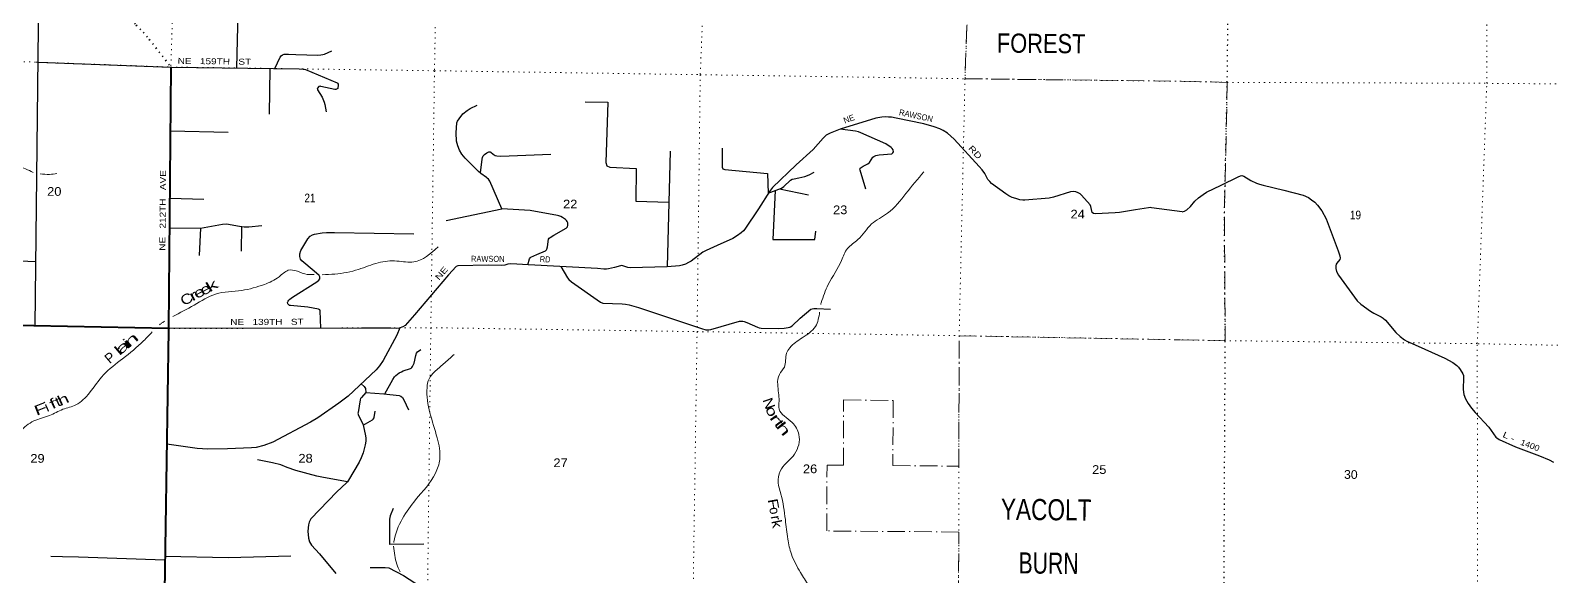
# Model space of a CAD drawing. Header units: feet. Extents: x -481249 to -254670, y -730376 to -544252.
# Drawn here: x -374718 to -344259, y -652396 to -641469 of the extents above; entities that cross this region are included whole.
import ezdxf
from ezdxf.enums import TextEntityAlignment as Align

# ---------------------------------------------------------------- set-up
doc = ezdxf.new("R2010")
doc.units = ezdxf.units.FT
doc.header["$LTSCALE"] = 70
doc.linetypes.add('DOT_DASHED', pattern=[7.7, 5, -1.2, 0.3, -1.2])
doc.linetypes.add('DOTTED', pattern=[1.5, 0.3, -1.2])
for name, color, linetype, lineweight in [('26', 7, 'Continuous', 40), ('27', 7, 'Continuous', 13), ('29', 7, 'Continuous', 25), ('39', 7, 'Continuous', 13), ('41', 7, 'Continuous', 13), ('44', 7, 'DOT_DASHED', 13), ('53', 7, 'DOTTED', 40), ('6', 7, 'DOTTED', 25), ('7', 7, 'DOTTED', 13)]:
    doc.layers.add(name, color=color, linetype=linetype, lineweight=lineweight)
doc.layers.add('30', color=7, linetype='Continuous')

msp = doc.modelspace()

# ---------------------------------------------------------------- linework, layer by layer
at = {"layer": '26'}
msp.add_line((-371904.39, -642204.54), (-371950.08, -647445.4), dxfattribs=at)
for points in [[(-371950.08, -647445.4), (-377352.91, -647334.9), (-379977.75, -647245.99)], [(-371950.08, -647445.4), (-371950.2, -647474.36), (-372036.64, -652718.16), (-372083.21, -655353.3), (-372128.49, -657963.97), (-372178.45, -661970.88)]]:
    msp.add_lwpolyline(points, dxfattribs=at)
at = {"layer": '29'}
for p, q in [((-374559.12, -640762.05), (-374628.12, -647390.63)), ((-369926.78, -642230.99), (-369939.17, -643148.07)), ((-370756.07, -643517.38), (-371915.58, -643487.91)), ((-361911.26, -643891.48), (-361969.04, -646204.91)), ((-359721.73, -644646.7), (-359137.49, -644767.76)), ((-371245.8, -644860.67), (-371927.35, -644838.24)), ((-366393.71, -645276.92), (-365279.64, -645042.77)), ((-371312.16, -645433.77), (-371337.04, -645977.92)), ((-370490.03, -645398.12), (-370499.77, -645891.62)), ((-374614.76, -646106.97), (-379957.23, -645877.87)), ((-366841.29, -651763.65), (-367525.07, -651771.34))]:
    msp.add_line(p, q, dxfattribs=at)
for points in [[(-371759.53, -637539.23), (-371778.62, -638220.28), (-370522.9, -638253.88), (-370506.31, -638271.85), (-370500.4, -638328.17), (-370592.23, -642221.74)], [(-369820.9, -642232.4), (-369714.39, -642003.57), (-369697.83, -641981.57), (-369670.89, -641960.47), (-369634.57, -641947.57), (-369601.22, -641942.09), (-369553.73, -641942.88), (-369401.57, -641954.23), (-368965.99, -641963.31), (-368906.42, -641959.88), (-368863.81, -641951.47), (-368831.44, -641942.3), (-368684.5, -641881.39)], [(-374573.13, -642107.81), (-371904.39, -642204.54), (-369338.75, -642238.85), (-369259.08, -642244.71), (-369234.48, -642248.23), (-369213.39, -642255.26), (-368577.35, -642520.06), (-368570.75, -642527.79), (-368559.04, -642547.71), (-368555.52, -642574.67), (-368560.21, -642620.39), (-368565.59, -642632.03), (-368577.78, -642642.66), (-368591.84, -642648.52), (-368601.21, -642650.86), (-368623.94, -642650.76), (-368904.36, -642590.2), (-368918.53, -642588.76), (-368933.65, -642590.78), (-368944.2, -642595.47), (-368969.97, -642623.6), (-368974.07, -642634.74), (-368972.61, -642643.83), (-368967.88, -642657.56), (-368878.96, -642809.05), (-368834.65, -642910.19), (-368819.9, -642953.93), (-368798.87, -643102)], [(-365279.64, -645042.77), (-365520.57, -644493.41), (-365546.34, -644451.21), (-365569.78, -644430.11), (-365583.01, -644419.96), (-365699.83, -644338.68), (-365746.49, -644298.84), (-366014.96, -644029.89), (-366080.63, -643947.15), (-366125.15, -643869.78), (-366162.64, -643785.38), (-366184.09, -643691.19), (-366194.28, -643521.63), (-366176.75, -643324.24), (-366168.51, -643289.52), (-366135.7, -643237.95), (-366057.19, -643143.18), (-365975.8, -643071.06), (-365913.08, -643036.32), (-365769.88, -642969.61)], [(-363610.17, -642899.78), (-363155.57, -642909.15), (-363193.06, -644114.2), (-363175.54, -644180.84), (-363118.11, -644207.97), (-362586.14, -644238.45), (-362597.85, -644892.55), (-361936.77, -644912.67)], [(-351656.22, -645106.1), (-352270.35, -645022.61), (-352299.67, -645020.95), (-352332.47, -645025.64), (-352591.08, -645067.8), (-352911.88, -645116.97), (-353000.31, -645126.45), (-353392.18, -645144.87), (-353431.48, -645138.17), (-353455.56, -645115.62), (-353483.14, -644995.34), (-353499.44, -644962.34), (-353671.67, -644768.92), (-353700.06, -644747.41), (-353740.8, -644723.21), (-353787.66, -644706.8), (-353841.56, -644697.42), (-353893.11, -644705.48), (-354234.06, -644811.12), (-354319.34, -644828.28), (-354803.99, -644874.04), (-354849.19, -644870.9), (-354907.77, -644863.87), (-354987.45, -644840.43), (-355057.74, -644816.98), (-355123.96, -644781.58), (-355188.97, -644741.96), (-355471.33, -644536.83), (-355508.08, -644498.25), (-355546.32, -644459.46), (-355608.83, -644338.54), (-355661.14, -644264.87), (-355721.97, -644198.52), (-356218.75, -643651.48), (-356357.1, -643531.07), (-356442.62, -643473.62), (-356508.39, -643441.95), (-356623.06, -643403.29), (-356826.25, -643343.55), (-357384.63, -643225.12), (-357473.67, -643208.7), (-357539.09, -643204.99), (-357602.56, -643201.67), (-357672.85, -643206.36), (-357791.36, -643225.67), (-358501.39, -643446.3)], [(-358501.39, -643446.3), (-358701.56, -643529.88), (-358785.71, -643570.05), (-358846.84, -643628.34), (-359043.29, -643855.97), (-359385.23, -644162.07), (-359855.63, -644614.17), (-359921.7, -644699.55), (-360142.55, -645048.08), (-360412.44, -645449.45), (-360442.05, -645485.69), (-360487.74, -645525.55), (-360562.73, -645581.81), (-360656.08, -645637.9), (-360964.77, -645781.1), (-361184.87, -645877.22), (-361251.29, -645914.79), (-361488.7, -646091.39), (-361541.06, -646123.38), (-361599.64, -646151.52), (-361667.6, -646174.96), (-361724.47, -646186.24), (-361970.71, -646205.04), (-362710.71, -646225.53), (-362754.91, -646221.85), (-362877.75, -646182.15), (-362900.19, -646184.34), (-363022.41, -646219.04), (-363141.56, -646247.64), (-363182.56, -646251.16), (-363235.01, -646254.51), (-363364.68, -646241.83), (-364746.43, -646167.15), (-365099.39, -646148), (-365157.92, -646152.59), (-365218.9, -646173.79), (-365278.4, -646180), (-365552.17, -646176.29), (-366162.03, -646185.53), (-366190.2, -646203.1), (-366343.52, -646365.29), (-367029.27, -647170.99), (-367217.45, -647384.53), (-367258.74, -647412.83), (-367331.38, -647436.28), (-367387.62, -647440.97), (-367500.1, -647438.62), (-368085.93, -647436.28), (-371950.08, -647445.4)], [(-357989.84, -644654.02), (-358106.36, -644270.72), (-358108.71, -644244.93), (-358101.35, -644232.72), (-358042.53, -644190.06), (-357951.62, -644142.08), (-357918.9, -644115.99), (-357849, -644008.55), (-357827.51, -643994.08), (-357792.36, -643975.32), (-357720.13, -643961.36), (-357471.33, -643942.5), (-357447.55, -643925.14), (-357438.52, -643900.3), (-357444.36, -643865.35), (-357459.61, -643837), (-357480.7, -643813.55), (-357589.82, -643742.61), (-358087.62, -643520.5), (-358134.48, -643504.09), (-358196.44, -643490.56), (-358501.39, -643446.3)], [(-365709.05, -644325.55), (-365673.53, -644048.97), (-365663.51, -644013.97), (-365650.62, -643984.67), (-365623.67, -643956.53), (-365581.11, -643925.21), (-365553.37, -643910.82), (-365536.97, -643904.95), (-365514.71, -643902.61), (-365500.78, -643906.93), (-365451.67, -643949.85), (-365411.6, -643974.12), (-365378.38, -643983.3), (-365296.5, -643987), (-364296.26, -643948)], [(-360863.7, -643826.01), (-360865.36, -644209.04), (-360853.89, -644241.41), (-360816.33, -644255.95), (-359958.36, -644333.68), (-359943.59, -644734.1)], [(-359943.59, -644734.1), (-359676.42, -644628.85), (-359633.02, -644597.76), (-359495.4, -644473.01), (-359461.96, -644452.41), (-359426.81, -644440.68), (-359328.48, -644422.62), (-359213.57, -644396.14), (-359127.36, -644360.97), (-359022.38, -644309.29)], [(-351656.22, -645106.1), (-351611.89, -645093.28), (-351560.6, -645063.35), (-351488.8, -644997.6), (-351400.26, -644893.86), (-351327.65, -644823.86), (-351237.89, -644757.57), (-351171.59, -644713.91), (-350877.41, -644567.89), (-350536.9, -644400.48), (-350486.68, -644382.31), (-350459.89, -644379.26), (-350420.43, -644390.86), (-350281.43, -644480.53), (-350168.24, -644531.99), (-350108.4, -644553.37), (-350036.57, -644573.67), (-349621.12, -644667.62), (-349236.02, -644772.75), (-349128.52, -644819.59), (-349065.47, -644863.42), (-349002.43, -644913.67), (-348943.29, -644973.48), (-348861.38, -645082.6), (-348772.47, -645242.92), (-348533.42, -645885.15), (-348499.13, -645990.29), (-348490.58, -646033.06), (-348499.11, -646062.52), (-348556.82, -646133.05), (-348569.66, -646152.8), (-348578.21, -646189.15), (-348579.17, -646238.66), (-348563.25, -646300.34), (-348523.89, -646374.54), (-348149.69, -646892.3), (-348078.12, -646956.79), (-347886.84, -647094.7), (-347819.8, -647138.18), (-347667.78, -647209.1), (-347628.24, -647233.69), (-347584, -647279.17), (-347377.13, -647525.56), (-347291.98, -647606.17), (-347202.95, -647669.9), (-347153.79, -647697.69), (-346930.89, -647800.82), (-346394.05, -648036.53), (-346235.89, -648124.28), (-346158.96, -648186.29), (-346124.76, -648216.23), (-346085.84, -648263.76), (-346035, -648353.08), (-346024.32, -648385.15), (-346021.05, -648423.96), (-346028.33, -648668.32), (-346013.63, -648763.62), (-345980.1, -648852.1), (-345927.07, -648946.45), (-345862.96, -649040.53), (-345789.35, -649128.12), (-345512.66, -649420.61), (-345372.47, -649621.03), (-345355.39, -649638.18), (-345306.23, -649665.98), (-344983.2, -649812.47), (-344501.36, -649992.5), (-344303.91, -650074.38), (-344221.13, -650120.71)], [(-359805.72, -644679.79), (-359850.89, -645656.68), (-359009.46, -645662.24), (-358990.05, -645491.07)], [(-364760.65, -646166.38), (-364724.43, -646047.19), (-364713.3, -646027.85), (-364697.36, -646012.55), (-364578.32, -645957.17), (-364402.97, -645885.01), (-364384.06, -645869.6), (-364375.28, -645854.94), (-364363.37, -645804.04), (-364342.32, -645650.86), (-364329.57, -645633.41), (-364309.07, -645616.4), (-364234.87, -645575.29), (-363988.19, -645434.79), (-363975.73, -645422.41), (-363966.35, -645407.17), (-363956.98, -645372), (-363956.98, -645323.94), (-363967.45, -645297.55), (-363981.58, -645280.57), (-364002.67, -645261.81), (-364065.94, -645217.27), (-364098.75, -645200.86), (-364135.14, -645186.32), (-364167.29, -645178), (-364712.66, -645078.52), (-365279.64, -645042.77)], [(-371932.45, -645422.86), (-371312.16, -645433.77), (-370874.43, -645352.13), (-370788.71, -645346.92), (-370529.76, -645392.22), (-370436.09, -645406.14), (-370347.2, -645408.39), (-370085.71, -645377.53)], [(-368906.04, -647438.22), (-368916.58, -647087.76), (-368922, -647071.12), (-368933.71, -647060.57), (-368949.87, -647053.15), (-369163.06, -647018.78), (-369508.21, -646985.65), (-369527.76, -646980.85), (-369543.58, -646972.06), (-369564.67, -646950.96), (-369568.95, -646924.53), (-369559.4, -646898.8), (-369545.92, -646878.28), (-369524.25, -646857.77), (-369472.81, -646814.81), (-368984.97, -646509.75), (-368940.16, -646476.2), (-368926.1, -646450.41), (-368921.41, -646408.21), (-368934.42, -646381.12), (-369038.57, -646291.17), (-369280.34, -646086.62), (-369308.07, -646051.84), (-369322.13, -645997.92), (-369322.13, -645946.34), (-369302.25, -645882.66), (-369160.44, -645643.9), (-369114.6, -645595.29), (-369069.05, -645566.53), (-369028.04, -645553.64), (-368877.31, -645524.42), (-368792.53, -645517.3), (-368631.31, -645517.58), (-367038.72, -645544.78)], [(-364098.08, -646202.19), (-363966.14, -646430.8), (-363936.46, -646462.76), (-363882.56, -646509.65), (-363306.1, -646915.25), (-363254.6, -646934.43), (-362871.13, -646950.4), (-362799.93, -646957.45), (-362731.97, -646971.51), (-362542.77, -647023.09), (-361281.93, -647446.39), (-361194.74, -647468.54), (-361136.16, -647470.88), (-361090.43, -647466.34), (-360519.85, -647299.74), (-360487.34, -647295.36), (-360450.15, -647297.98), (-360426.12, -647304.43), (-360372.01, -647325.7), (-360161.97, -647417.86), (-360127.93, -647430.44), (-360082.83, -647434.54), (-359736.66, -647440.69), (-359626.45, -647435.13), (-359542.09, -647425.75), (-359514.55, -647418.13), (-359496.17, -647409.79), (-359465.34, -647392.34), (-359306.8, -647236.17), (-359091.34, -647057.11), (-359066.39, -647048.29), (-359028.89, -647043.6), (-358969.13, -647043.7), (-358697.6, -647059.33)], [(-367320.21, -647432.67), (-367381.24, -647578.64), (-367653.24, -648085.71), (-367725.7, -648191.79), (-367796.93, -648274.24), (-368357.18, -648801.25), (-368545.87, -648940.96), (-368961.83, -649231.58), (-369113.15, -649320.18), (-369867.55, -649722.76), (-370045.99, -649787.54), (-370195.62, -649825.92), (-370292.83, -649836.27), (-370769.01, -649858.26), (-371164.61, -649859.92), (-371380.46, -649847.51), (-371987.92, -649762.52)], [(-367618.61, -648752.8), (-367460.89, -648462.8), (-367425.71, -648415.71), (-367401.1, -648386.4), (-367365.95, -648357.1), (-367331.97, -648332.48), (-367289.79, -648310.21), (-367257.65, -648295.46), (-367108.72, -648244.69), (-367096.46, -648238.7), (-367081.82, -648227.57), (-367064.84, -648205.88), (-367034.63, -648138.5), (-367001.63, -647987.56), (-366984.57, -647938.02), (-366966.15, -647912.49), (-366899.18, -647862.01)], [(-368001.92, -648728.85), (-368091.23, -648827.18), (-368106.46, -648849.45), (-368114.77, -648874.13), (-368158.02, -649124.93), (-368159.78, -649143.11), (-368158.6, -649158.34), (-368154.76, -649174.56), (-368064.44, -649356), (-368057.84, -649372.28), (-368006.28, -649592.07), (-368000.13, -649638.65), (-368003.94, -649701.09), (-368018, -649778.46), (-368057.84, -649933.2), (-368096.02, -650035.67), (-368138.68, -650120.77), (-368346.89, -650485.33), (-368370.08, -650515.23), (-368391.17, -650539.85), (-368585.45, -650719.77), (-369101.97, -651259.65), (-369136.39, -651326.45), (-369152.79, -651380.37), (-369160.82, -651503.82), (-369150.45, -651645.31), (-369129.13, -651717.96), (-369087.18, -651785.98), (-368928.07, -651959.57), (-368604.21, -652357.36)], [(-368092.45, -648552.23), (-368032.66, -648606.79), (-368019.17, -648623.79), (-368008.28, -648646.91), (-368001.92, -648728.85)], [(-368001.92, -648728.85), (-367642.59, -648752.3), (-367337.48, -648788.58), (-367302.08, -648803.14), (-367270.45, -648827.76), (-367239.17, -648870.43), (-367145.33, -649075.89)], [(-368056.38, -649379.01), (-367868.87, -649272.29), (-367851.91, -649257.7), (-367837.56, -649236.89), (-367833.45, -649223.99), (-367827.23, -649189.37), (-367817.49, -649101.78)], [(-368369.44, -650514.4), (-368849.32, -650432), (-368982.88, -650402.24), (-369402.37, -650291.33), (-369579.15, -650232.2), (-369702.33, -650178.79), (-369869.07, -650136.38), (-370169.7, -650076.25)], [(-367452.77, -651054.61), (-367511.63, -651199.03), (-367527.6, -651261.97), (-367525.07, -651771.34)], [(-372026.27, -652089.02), (-373758.73, -652024.49), (-374078.5, -652021.81), (-374310.2, -652012.99)], [(-369506.75, -652009.36), (-370752.63, -652037.26), (-372025.01, -652012.71)], [(-367914.08, -652232.08), (-367613.13, -652233.79), (-367544.52, -652243.78), (-367245.76, -652397.64), (-367018.81, -652544.02), (-366828.91, -652643.75), (-366794.1, -652668.71), (-366765.98, -652701.53), (-366761.29, -652814.07), (-366817.53, -657273.44), (-366834.18, -657304.2), (-366866.31, -657311.51), (-367553.93, -657311.15), (-367589.7, -657319.15), (-367610.79, -657335.56), (-367636.57, -657359.01), (-367663.42, -657388.67), (-367736.35, -657536.78)]]:
    msp.add_lwpolyline(points, dxfattribs=at)
at = {"layer": '39'}
for points in [[(-379841.96, -642897.84), (-379488.04, -643052.8), (-378904.8, -643174.69), (-378399.32, -643386.73), (-377798.68, -643838.17), (-377761.43, -643974.61), (-377577.69, -644082.19), (-377243.52, -644264.72), (-376780.6, -644605.56), (-376359.72, -644750), (-375633.34, -644611.51), (-375217.52, -644308.94), (-374967.8, -644216.38), (-374662.68, -644317.79)], [(-374524.34, -644344.07), (-374336.92, -644355.22), (-374186.63, -644336.41)], [(-356827.5, -644305.16), (-357185.94, -644736.61), (-357555.64, -645131.92), (-357875.81, -645348.7), (-358149.93, -645662.2), (-358359.44, -645843.38), (-358474.09, -646078.41), (-358741.61, -646561.63), (-358882.86, -646927.78), (-358893.54, -646962.88)], [(-366556.26, -645808.22), (-367038.02, -646109.41), (-367381.49, -646092.28), (-367753.93, -646124.42), (-368148.43, -646259.84), (-368620.01, -646351.77), (-368875.34, -646365.68)], [(-369034.88, -646362.74), (-369175.83, -646358.14), (-369555.99, -646276.4), (-369740.53, -646408.22), (-370033.4, -646559.73), (-370487.56, -646679.94), (-371010.73, -646752.83), (-371436.91, -646973.39), (-371868.83, -647201.32)], [(-358914.53, -647112.96), (-358998.29, -647402.21), (-359262.71, -647630.12), (-359512.58, -647830.41), (-359578.71, -647938.76), (-359620.26, -648217.21), (-359721.16, -648364.74), (-359755.16, -648565.54), (-359727.82, -648897.3), (-359725.05, -649058.96), (-359466.53, -649325.71), (-359329.5, -649569.97), (-359417.28, -649961.18), (-359681.01, -650254.94), (-359747.3, -650471.03), (-359691.27, -650767.47), (-359601.45, -651274.11), (-359553.29, -651664.15), (-359481.35, -651964.92), (-359296.83, -652333.87), (-359133.98, -652586.65), (-358833.02, -652930.1), (-358641.07, -653227.38), (-358500.84, -653511.61)], [(-372279.19, -647512.79), (-372452.7, -647690.41), (-372871.65, -648048.77), (-373253.91, -648371.99), (-373534.98, -648733.24), (-373805.63, -648972.99), (-374071.29, -649063.22), (-374335.67, -649189.39), (-374649.65, -649296.57), (-374923.78, -649510.31), (-375175.76, -649816.3), (-375452.53, -650061.91), (-375565.17, -650296.98), (-375671.82, -650532.18), (-375755.29, -650807.76), (-375864.45, -651068.84), (-375898.09, -651451.2), (-375914.67, -651693.46)], [(-372028.71, -647295.53), (-372083.71, -647331), (-372133.86, -647369.08)], [(-367439.52, -651732.37), (-367438.12, -651721.28), (-367266.82, -651252.01), (-367005.49, -650878.39), (-366607.01, -650344.03), (-366521.5, -650066.49), (-366572.87, -649636.47), (-366776.59, -648628.69), (-366737.07, -648451.95), (-366626.3, -648310.61), (-366445.24, -648152.78), (-366231.58, -647963.71)], [(-367315.9, -652320.9), (-367383.04, -652165.34), (-367444.98, -651808.99)]]:
    msp.add_spline(points, degree=3, dxfattribs=at)
at = {"layer": '44'}
for points in [[(-351526.42, -638653.43), (-355864.56, -638693.51), (-356004.56, -642436.94), (-351616.63, -642489.64)], [(-351616.63, -642489.64), (-350752.54, -642510.09), (-350810.86, -645234.85), (-350792.74, -647687.85), (-351695.03, -647670.52)], [(-356132.74, -652842.73), (-356129.94, -651522.71), (-358769.9, -651501.37), (-358767.1, -650181.35), (-358437.1, -650184.02), (-358434.32, -648872.12), (-357444.34, -648887.48), (-357447.11, -650192.02), (-356127.13, -650202.69), (-356121.58, -647587.85), (-351695.02, -647670.52)]]:
    msp.add_lwpolyline(points, dxfattribs=at)
at = {"layer": '53'}
msp.add_lwpolyline([(-373253.46, -640754.7), (-372598.54, -641358.86), (-372462.87, -641503.38), (-372338.45, -641647.2), (-371904.39, -642204.54)], dxfattribs=at)
at = {"layer": '6'}
msp.add_lwpolyline([(-351104.46, -666224.74), (-351077.48, -663459.91), (-350973.58, -658092.43), (-350819.86, -652969.94), (-350792.74, -647687.85), (-350810.86, -645234.85), (-350752.54, -642510.09), (-350703.4, -637866.63)], dxfattribs=at)
at = {"layer": '7'}
for points in [[(-371759.53, -637539.23), (-371905.19, -642203.31), (-371950.08, -647445.51), (-372039.57, -652718.7), (-372126.22, -657950.05), (-372196.36, -663255.57), (-372234.06, -668537.82), (-372334.65, -673866.64)], [(-366537.06, -637622.21), (-366627.55, -642277.39), (-366700.58, -647427.23), (-366766.85, -652738.81), (-366824.21, -658004.69), (-366899.15, -663350.01), (-366962.38, -668609.78), (-367062.38, -673908.69), (-367160.73, -679225.59), (-367213.58, -683266.57)], [(-361114.53, -637707.13), (-361306.05, -642356.38), (-361369.08, -647506.42), (-361448.98, -652799.76), (-361528.28, -658063.19), (-361536.68, -658681.76)], [(-355830.72, -637788.66), (-356004.56, -642436.94), (-356121.58, -647587.85), (-356132.74, -652842.73), (-356246.45, -658127.38), (-356324.75, -663440.71), (-356397.97, -668700.27), (-356488.05, -674003.38), (-356594.4, -679020.56)], [(-345749.26, -654169.64), (-345742.55, -652933.8), (-345746.3, -647747.58), (-345555.71, -642529.28), (-345555.59, -637943.76)], [(-383576.07, -641806.96), (-379885.72, -641908.12), (-374602.65, -642104.98), (-371905.19, -642203.31), (-366627.55, -642277.39), (-361306.05, -642356.38), (-356004.56, -642436.94), (-351616.63, -642489.64)], [(-351616.63, -642489.64), (-350752.54, -642510.09), (-345555.71, -642529.28), (-340353.09, -642572.57), (-335039.47, -642729.22), (-329859.37, -642830.39), (-324526.67, -642867), (-319655.37, -643080.59)], [(-383663.67, -647112.79), (-382280.84, -647166.36), (-377340.96, -647337.15), (-371950.08, -647445.51), (-366700.58, -647427.23), (-361369.08, -647506.42), (-356121.58, -647587.85), (-351695.02, -647670.52)], [(-319727.77, -648343.33), (-324560.02, -648175.08), (-329891.72, -648026.27), (-332548.83, -648093.22), (-335203.89, -647929.75), (-340458.24, -647855.87), (-345746.3, -647747.58), (-350792.74, -647687.85), (-351695.02, -647670.52)]]:
    msp.add_lwpolyline(points, dxfattribs=at)

# ---------------------------------------------------------------- texts
at = {"layer": '27', "width": 1.25}
msp.add_text('NE   212TH   AVE', height=120, rotation=89.501, dxfattribs=at).set_placement((-372016.37, -645885.95))
at = {"layer": '30'}
for s, rotation, width, p in [('NE   159TH   ST', 359.196, 1.25, (-371770.83, -642138.15)), ('RAWSON', 348.025, 0.95, (-357332.83, -643164.55)), ('RD', 312.243, 1.3, (-355945.97, -643839.35)), ('RAWSON', 359.868, 0.9, (-365895.91, -646106.71)), ('RD', 356.906, 0.85, (-364521.51, -646109.2)), ('NE', 49.598, 1.3, (-366535.29, -646486.66)), ('NE   139TH   ST', 0.135, 1.25, (-370717.59, -647372.49)), ('L', 336.106, 1.35, (-345250.22, -649614.1)), ('-', 337.606, 1.3, (-345088.3, -649689.8)), ('1400', 339.513, 1.1, (-344894.32, -649770.95))]:
    msp.add_text(s, height=120, rotation=rotation, dxfattribs=dict(at, width=width)).set_placement(p)
msp.add_text('NE', height=120, rotation=20.163, dxfattribs=at).set_placement((-358412.15, -643337.21))
at = {"layer": '41'}
for s, rotation, width, p in [('e', 28.583, 1.45, (-371294.81, -646804.86)), ('e', 27.657, 1.4, (-371171.1, -646744.17)), ('k', 31.102, 1.7, (-371034.86, -646667)), ('C', 27.606, 1.25, (-371546.47, -646940.41)), ('r', 28.583, 1.6, (-371412.35, -646868.91)), ('l', 40.189, 1.6, (-372897.51, -647965.89)), ('a', 40.504, 1.95, (-372811.02, -647891.77)), ('i', 40.504, 1.7, (-372721.21, -647815.06)), ('n', 40.582, 1.95, (-372637.85, -647747.02)), ('h', 25.562, 1.45, (-374020.41, -648954.78)), ('F', 21.163, 1.55, (-374480.26, -649149.79)), ('i', 24.272, 1.1, (-374354.62, -649104.85)), ('f', 25.461, 1.55, (-374227.51, -649041.9)), ('t', 25.562, 1.25, (-374127.39, -648999.02)), ('N', 289.337, 1.15, (-360024.48, -648979.19)), ('o', 296.769, 1.4, (-359964.48, -649145.52)), ('r', 303.937, 1.8, (-359883.74, -649298.42)), ('t', 307.122, 1.65, (-359800.79, -649406.76)), ('h', 308.109, 1.85, (-359714.91, -649515.49)), ('F', 280.139, 1.3, (-359938.36, -650975.93)), ('o', 279.967, 0.95, (-359914.4, -651111.02)), ('r', 279.967, 1.05, (-359888.76, -651255.35)), ('k', 281.415, 1.15, (-359867.79, -651379.27))]:
    msp.add_text(s, height=200, rotation=rotation, dxfattribs=dict(at, width=width)).set_placement(p, align=Align.CENTER)
msp.add_text('P', height=200, rotation=40.189, dxfattribs=at).set_placement((-373060.93, -648103.94), align=Align.CENTER)
at = {"layer": '44'}
for s, height, width, p in [(' FOREST', 384.9, 0.85, (-355489.32, -641911.98)), ('YACOLT', 423.5, 0.8, (-355287.23, -651276.97)), ('BURN', 423.5, 0.75, (-354934.05, -652352.78))]:
    msp.add_text(s, height=height, rotation=359.433, dxfattribs=dict(at, width=width)).set_placement(p)
at = {"layer": '7'}
for s, width, p in [('20', 1.1, (-374383.47, -644783.8)), ('21', 0.85, (-369231.35, -644914.62)), ('22', 1.1, (-364053.02, -645037.08)), ('23', 1.1, (-358646.82, -645152.69)), ('24', 1.1, (-353890.9, -645238.64)), ('29', 1.1, (-374719.95, -650134.72)), ('28', 1.1, (-369352.25, -650132.13)), ('27', 1.1, (-364245.69, -650222.77)), ('26', 1.1, (-359250.08, -650344.09)), ('25', 1.1, (-353459.19, -650358.84))]:
    msp.add_text(s, height=175, dxfattribs=dict(at, width=width)).set_placement(p)
for s, width, p in [('19', 0.85, (-348296.85, -645254.58)), ('30', 1.05, (-348415.79, -650456.29))]:
    msp.add_text(s, height=175, rotation=359.413, dxfattribs=dict(at, width=width)).set_placement(p)

doc.saveas('drawing.dxf')
